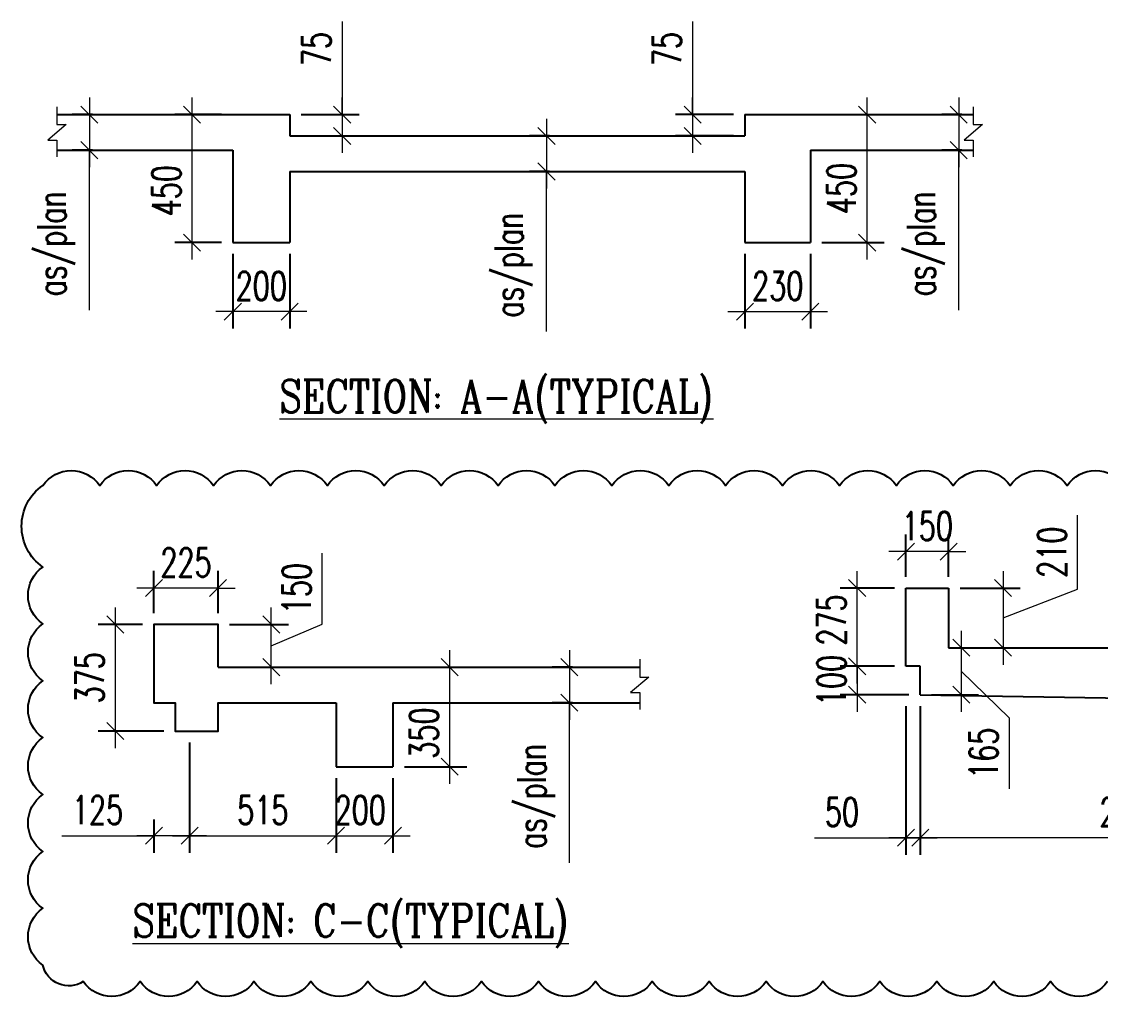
# Model space of a CAD drawing. Header units: millimetres. Extents: x 1255966 to 1543012, y 318612 to 465611.
# Drawn here: x 1397794 to 1401586, y 318612 to 322040 of the extents above; entities that cross this region are included whole.
import ezdxf

# ---------------------------------------------------------------- set-up
doc = ezdxf.new("R2010")
doc.units = ezdxf.units.MM
doc.header["$LTSCALE"] = 500
doc.header["$MEASUREMENT"] = 0
doc.header["$PDMODE"] = 34
doc.layers.get('Defpoints').update_dxf_attribs({"lineweight": 0})
for name, color, linetype, lineweight in [('BEAM ELE', 2, 'Continuous', 15), ('dim-M', 1, 'Continuous', 15), ('TEXT2', 3, 'Continuous', 15)]:
    doc.layers.add(name, color=color, linetype=linetype, lineweight=lineweight)
doc.layers.add('CLOUD', color=95, linetype='Continuous')
doc.layers.add('sec', color=31, linetype='Continuous')
doc.styles.add('2MM', font='romans.shx', dxfattribs={"width": 0.7})
doc.styles.add('BHTESHT$0$HSCC2', font='romanc.shx')
doc.dimstyles.new('RAJESH', dxfattribs={"dimtxt": 200, "dimasz": 180, "dimexe": 100, "dimexo": 250, "dimgap": 50, "dimtad": 2, "dimdec": 0, "dimrnd": 5, "dimzin": 1, "dimdsep": 46, "dimtxsty": '2MM', "dimblk": 'OBLIQUE', "dimcen": 0, "dimdle": 100, "dimclrd": 1, "dimclre": 1, "dimclrt": 3, "dimadec": 0, "dimazin": 0, "dimtfac": 1, "dimtdec": 0, "dimtix": 1, "dimtmove": 2, "dimatfit": 3, "dimfxl": 1, "dimtolj": 1, "dimlwd": -1, "dimarcsym": 0})

# ---------------------------------------------------------------- blocks, each defined once
blk = doc.blocks.new('_Oblique')
at = {"color": 0, "linetype": 'ByBlock', "lineweight": -2}
blk.add_line((-0.5, -0.5), (0.5, 0.5), dxfattribs=at)
blk = doc.blocks.new('*D109')
at = {"layer": 'Defpoints', "color": 0, "ltscale": 100, "transparency": 16777216}
for p in [(1398392.8, 321712.4), (1398536.2, 321712.4), (1398536.2, 321262.4)]:
    blk.add_point(p, dxfattribs=at)
at = {"layer": 'dim-M', "color": 1, "ltscale": 100, "transparency": 16777216}
blk.add_line((1398392.8, 321202.4), (1398392.8, 321772.4), dxfattribs=at)
at = {"layer": 'dim-M', "color": 1, "lineweight": -2, "ltscale": 100, "transparency": 16777216}
for p, q in [((1398496.2, 321712.4), (1398332.8, 321712.4)), ((1398496.2, 321262.4), (1398332.8, 321262.4))]:
    blk.add_line(p, q, dxfattribs=at)
at = {"layer": 'dim-M', "color": 1, "ltscale": 100, "transparency": 16777216, "xscale": 60, "yscale": 60, "zscale": 60}
for p, rotation in [((1398392.8, 321712.4), 90), ((1398392.8, 321262.4), 270)]:
    blk.add_blockref('_Oblique', p, dxfattribs=dict(at, rotation=rotation))
at = {"layer": 'dim-M', "color": 3, "ltscale": 100, "transparency": 16777216, "insert": (1398302.8, 321444.8), "char_height": 100, "attachment_point": 5, "rotation": 90, "style": '2MM'}
blk.add_mtext('\\A1;450', dxfattribs=at)
blk = doc.blocks.new('*D110')
at = {"layer": 'Defpoints', "color": 0, "ltscale": 100, "transparency": 16777216}
for p in [(1398536.2, 321262.4), (1398736.2, 321262.4), (1398536.2, 321019.7)]:
    blk.add_point(p, dxfattribs=at)
at = {"layer": 'dim-M', "color": 1, "lineweight": -2, "ltscale": 100, "transparency": 16777216}
for p, q in [((1398536.2, 321222.4), (1398536.2, 320959.7)), ((1398736.2, 321222.4), (1398736.2, 320959.7))]:
    blk.add_line(p, q, dxfattribs=at)
at = {"layer": 'dim-M', "color": 1, "ltscale": 100, "transparency": 16777216}
blk.add_line((1398796.2, 321019.7), (1398476.2, 321019.7), dxfattribs=at)
at = {"layer": 'dim-M', "color": 1, "ltscale": 100, "transparency": 16777216, "xscale": 60, "yscale": 60, "zscale": 60, "rotation": 180}
blk.add_blockref('_Oblique', (1398536.2, 321019.7), dxfattribs=at)
at = {"layer": 'dim-M', "color": 1, "ltscale": 100, "transparency": 16777216, "xscale": 60, "yscale": 60, "zscale": 60}
blk.add_blockref('_Oblique', (1398736.2, 321019.7), dxfattribs=at)
at = {"layer": 'dim-M', "color": 3, "ltscale": 100, "transparency": 16777216, "insert": (1398636.2, 321109.7), "char_height": 100, "attachment_point": 5, "style": '2MM'}
blk.add_mtext('\\A1;200', dxfattribs=at)
blk = doc.blocks.new('*D111')
at = {"layer": 'Defpoints', "color": 0, "ltscale": 100, "transparency": 16777216}
for p in [(1400566.2, 321712.4), (1400765.6, 321712.4), (1400566.2, 321262.4)]:
    blk.add_point(p, dxfattribs=at)
at = {"layer": 'dim-M', "color": 1, "ltscale": 100, "transparency": 16777216}
blk.add_line((1400765.6, 321202.4), (1400765.6, 321772.4), dxfattribs=at)
at = {"layer": 'dim-M', "color": 1, "lineweight": -2, "ltscale": 100, "transparency": 16777216}
for p, q in [((1400606.2, 321712.4), (1400825.6, 321712.4)), ((1400606.2, 321262.4), (1400825.6, 321262.4))]:
    blk.add_line(p, q, dxfattribs=at)
at = {"layer": 'dim-M', "color": 1, "ltscale": 100, "transparency": 16777216, "xscale": 60, "yscale": 60, "zscale": 60}
for p, rotation in [((1400765.6, 321712.4), 90), ((1400765.6, 321262.4), 270)]:
    blk.add_blockref('_Oblique', p, dxfattribs=dict(at, rotation=rotation))
at = {"layer": 'dim-M', "color": 3, "ltscale": 100, "transparency": 16777216, "insert": (1400675.6, 321452.6), "char_height": 100, "attachment_point": 5, "rotation": 90, "style": '2MM'}
blk.add_mtext('\\A1;450', dxfattribs=at)
blk = doc.blocks.new('*D112')
at = {"layer": 'Defpoints', "color": 0, "ltscale": 100, "transparency": 16777216}
for p in [(1400336.2, 321262.4), (1400566.2, 321262.4), (1400566.2, 321019.7)]:
    blk.add_point(p, dxfattribs=at)
at = {"layer": 'dim-M', "color": 1, "lineweight": -2, "ltscale": 100, "transparency": 16777216}
for p, q in [((1400336.2, 321222.4), (1400336.2, 320959.7)), ((1400566.2, 321222.4), (1400566.2, 320959.7))]:
    blk.add_line(p, q, dxfattribs=at)
at = {"layer": 'dim-M', "color": 1, "ltscale": 100, "transparency": 16777216}
blk.add_line((1400276.2, 321019.7), (1400626.2, 321019.7), dxfattribs=at)
at = {"layer": 'dim-M', "color": 1, "ltscale": 100, "transparency": 16777216, "xscale": 60, "yscale": 60, "zscale": 60, "rotation": 180}
blk.add_blockref('_Oblique', (1400336.2, 321019.7), dxfattribs=at)
at = {"layer": 'dim-M', "color": 1, "ltscale": 100, "transparency": 16777216, "xscale": 60, "yscale": 60, "zscale": 60}
blk.add_blockref('_Oblique', (1400566.2, 321019.7), dxfattribs=at)
at = {"layer": 'dim-M', "color": 3, "ltscale": 100, "transparency": 16777216, "insert": (1400451.2, 321109.7), "char_height": 100, "attachment_point": 5, "style": '2MM'}
blk.add_mtext('\\A1;230', dxfattribs=at)
blk = doc.blocks.new('*D113')
at = {"layer": 'Defpoints', "color": 0, "ltscale": 100, "transparency": 16777216}
for p in [(1399689.3, 321637.4), (1399638.5, 321512.4), (1399689.3, 321512.4)]:
    blk.add_point(p, dxfattribs=at)
at = {"layer": 'dim-M', "color": 1, "ltscale": 100, "transparency": 16777216}
for p, q in [((1399638.5, 321697.4), (1399638.5, 321452.4)), ((1399638.5, 320949.7), (1399638.5, 321512.4))]:
    blk.add_line(p, q, dxfattribs=at)
at = {"layer": 'dim-M', "color": 1, "lineweight": -2, "ltscale": 100, "transparency": 16777216}
for p, q in [((1399649.3, 321637.4), (1399578.5, 321637.4)), ((1399649.3, 321512.4), (1399578.5, 321512.4))]:
    blk.add_line(p, q, dxfattribs=at)
at = {"layer": 'dim-M', "color": 1, "ltscale": 100, "transparency": 16777216, "xscale": 60, "yscale": 60, "zscale": 60}
for p, rotation in [((1399638.5, 321637.4), 90), ((1399638.5, 321512.4), 270)]:
    blk.add_blockref('_Oblique', p, dxfattribs=dict(at, rotation=rotation))
at = {"layer": 'dim-M', "color": 3, "ltscale": 100, "transparency": 16777216, "insert": (1399522.3, 321183), "char_height": 100, "attachment_point": 5, "rotation": 90, "style": '2MM'}
blk.add_mtext('\\A1;as/plan', dxfattribs=at)
blk = doc.blocks.new('*D114')
at = {"layer": 'Defpoints', "color": 0, "ltscale": 100, "transparency": 16777216}
for p in [(1398082.6, 321712.4), (1398031.8, 321587.4), (1398082.6, 321587.4)]:
    blk.add_point(p, dxfattribs=at)
at = {"layer": 'dim-M', "color": 1, "ltscale": 100, "transparency": 16777216}
for p, q in [((1398031.8, 321772.4), (1398031.8, 321527.4)), ((1398031.8, 321024.7), (1398031.8, 321587.4))]:
    blk.add_line(p, q, dxfattribs=at)
at = {"layer": 'dim-M', "color": 1, "lineweight": -2, "ltscale": 100, "transparency": 16777216}
for p, q in [((1398042.6, 321712.4), (1397971.8, 321712.4)), ((1398042.6, 321587.4), (1397971.8, 321587.4))]:
    blk.add_line(p, q, dxfattribs=at)
at = {"layer": 'dim-M', "color": 1, "ltscale": 100, "transparency": 16777216, "xscale": 60, "yscale": 60, "zscale": 60}
for p, rotation in [((1398031.8, 321712.4), 90), ((1398031.8, 321587.4), 270)]:
    blk.add_blockref('_Oblique', p, dxfattribs=dict(at, rotation=rotation))
at = {"layer": 'dim-M', "color": 3, "ltscale": 100, "transparency": 16777216, "insert": (1397915.6, 321258), "char_height": 100, "attachment_point": 5, "rotation": 90, "style": '2MM'}
blk.add_mtext('\\A1;as/plan', dxfattribs=at)
blk = doc.blocks.new('*D115')
at = {"layer": 'Defpoints', "color": 0, "ltscale": 100, "transparency": 16777216}
for p in [(1401138.5, 321712.4), (1401087.7, 321587.4), (1401138.5, 321587.4)]:
    blk.add_point(p, dxfattribs=at)
at = {"layer": 'dim-M', "color": 1, "ltscale": 100, "transparency": 16777216}
for p, q in [((1401087.7, 321772.4), (1401087.7, 321527.4)), ((1401087.7, 321024.7), (1401087.7, 321587.4))]:
    blk.add_line(p, q, dxfattribs=at)
at = {"layer": 'dim-M', "color": 1, "lineweight": -2, "ltscale": 100, "transparency": 16777216}
for p, q in [((1401098.5, 321712.4), (1401027.7, 321712.4)), ((1401098.5, 321587.4), (1401027.7, 321587.4))]:
    blk.add_line(p, q, dxfattribs=at)
at = {"layer": 'dim-M', "color": 1, "ltscale": 100, "transparency": 16777216, "xscale": 60, "yscale": 60, "zscale": 60}
for p, rotation in [((1401087.7, 321712.4), 90), ((1401087.7, 321587.4), 270)]:
    blk.add_blockref('_Oblique', p, dxfattribs=dict(at, rotation=rotation))
at = {"layer": 'dim-M', "color": 3, "ltscale": 100, "transparency": 16777216, "insert": (1400971.5, 321258), "char_height": 100, "attachment_point": 5, "rotation": 90, "style": '2MM'}
blk.add_mtext('\\A1;as/plan', dxfattribs=at)
blk = doc.blocks.new('*D116')
at = {"layer": 'Defpoints', "color": 0, "ltscale": 100, "transparency": 16777216}
for p in [(1400336.2, 321712.4), (1400152, 321637.4), (1400336.2, 321637.4)]:
    blk.add_point(p, dxfattribs=at)
at = {"layer": 'dim-M', "color": 1, "ltscale": 100, "transparency": 16777216}
for p, q in [((1400152, 322039.5), (1400152, 321712.4)), ((1400152, 321712.4), (1400152, 321772.4)), ((1400152, 321712.4), (1400152, 321637.4)), ((1400152, 321712.4), (1400152, 321637.4)), ((1400152, 321637.4), (1400152, 321577.4))]:
    blk.add_line(p, q, dxfattribs=at)
at = {"layer": 'dim-M', "color": 1, "lineweight": -2, "ltscale": 100, "transparency": 16777216}
for p, q in [((1400296.2, 321712.4), (1400092, 321712.4)), ((1400296.2, 321637.4), (1400092, 321637.4))]:
    blk.add_line(p, q, dxfattribs=at)
at = {"layer": 'dim-M', "color": 1, "ltscale": 100, "transparency": 16777216, "xscale": 60, "yscale": 60, "zscale": 60}
for p, rotation in [((1400152, 321712.4), 270), ((1400152, 321637.4), 90)]:
    blk.add_blockref('_Oblique', p, dxfattribs=dict(at, rotation=rotation))
at = {"layer": 'dim-M', "color": 3, "ltscale": 100, "transparency": 16777216, "insert": (1400062, 321942.9), "char_height": 100, "attachment_point": 5, "rotation": 90, "style": '2MM'}
blk.add_mtext('\\A1;75', dxfattribs=at)
blk = doc.blocks.new('*D117')
at = {"layer": 'Defpoints', "color": 0, "ltscale": 100, "transparency": 16777216}
for p in [(1398736.2, 321712.4), (1398736.2, 321637.4), (1398920.3, 321637.4)]:
    blk.add_point(p, dxfattribs=at)
at = {"layer": 'dim-M', "color": 1, "ltscale": 100, "transparency": 16777216}
for p, q in [((1398920.3, 322039.5), (1398920.3, 321712.4)), ((1398920.3, 321712.4), (1398920.3, 321772.4)), ((1398920.3, 321712.4), (1398920.3, 321637.4)), ((1398920.3, 321712.4), (1398920.3, 321637.4)), ((1398920.3, 321637.4), (1398920.3, 321577.4))]:
    blk.add_line(p, q, dxfattribs=at)
at = {"layer": 'dim-M', "color": 1, "lineweight": -2, "ltscale": 100, "transparency": 16777216}
for p, q in [((1398776.2, 321712.4), (1398980.3, 321712.4)), ((1398776.2, 321637.4), (1398980.3, 321637.4))]:
    blk.add_line(p, q, dxfattribs=at)
at = {"layer": 'dim-M', "color": 1, "ltscale": 100, "transparency": 16777216, "xscale": 60, "yscale": 60, "zscale": 60}
for p, rotation in [((1398920.3, 321712.4), 270), ((1398920.3, 321637.4), 90)]:
    blk.add_blockref('_Oblique', p, dxfattribs=dict(at, rotation=rotation))
at = {"layer": 'dim-M', "color": 3, "ltscale": 100, "transparency": 16777216, "insert": (1398830.3, 321942.9), "char_height": 100, "attachment_point": 5, "rotation": 90, "style": '2MM'}
blk.add_mtext('\\A1;75', dxfattribs=at)
blk = doc.blocks.new('*D726')
at = {"layer": 'Defpoints', "color": 0, "ltscale": 100, "transparency": 16777216}
for p in [(1400952.1, 319672.5), (1402952.1, 319387.5), (1400952.1, 319169.8)]:
    blk.add_point(p, dxfattribs=at)
at = {"layer": 'dim-M', "color": 1, "lineweight": -2, "ltscale": 100, "transparency": 16777216}
for p, q in [((1400952.1, 319632.5), (1400952.1, 319109.8)), ((1402952.1, 319347.5), (1402952.1, 319109.8))]:
    blk.add_line(p, q, dxfattribs=at)
at = {"layer": 'dim-M', "color": 1, "ltscale": 100, "transparency": 16777216}
blk.add_line((1403012.1, 319169.8), (1400892.1, 319169.8), dxfattribs=at)
at = {"layer": 'dim-M', "color": 1, "ltscale": 100, "transparency": 16777216, "xscale": 60, "yscale": 60, "zscale": 60, "rotation": 180}
blk.add_blockref('_Oblique', (1400952.1, 319169.8), dxfattribs=at)
at = {"layer": 'dim-M', "color": 1, "ltscale": 100, "transparency": 16777216, "xscale": 60, "yscale": 60, "zscale": 60}
blk.add_blockref('_Oblique', (1402952.1, 319169.8), dxfattribs=at)
at = {"layer": 'dim-M', "color": 3, "ltscale": 100, "transparency": 16777216, "insert": (1401702.1, 319259.8), "char_height": 100, "attachment_point": 5, "style": '2MM'}
blk.add_mtext('\\A1;2000', dxfattribs=at)
blk = doc.blocks.new('*D727')
at = {"layer": 'Defpoints', "color": 0, "ltscale": 100, "transparency": 16777216}
for p in [(1401052.1, 319837.5), (1400952.1, 319672.5), (1401096.5, 319672.5)]:
    blk.add_point(p, dxfattribs=at)
at = {"layer": 'dim-M', "color": 1, "ltscale": 100, "transparency": 16777216}
for p, q in [((1401096.5, 319897.5), (1401096.5, 319612.5)), ((1401096.5, 319755), (1401265, 319591.5)), ((1401265, 319591.5), (1401265, 319341.5))]:
    blk.add_line(p, q, dxfattribs=at)
at = {"layer": 'dim-M', "color": 1, "lineweight": -2, "ltscale": 100, "transparency": 16777216}
for p, q in [((1401092.1, 319837.5), (1401156.5, 319837.5)), ((1400992.1, 319672.5), (1401156.5, 319672.5))]:
    blk.add_line(p, q, dxfattribs=at)
at = {"layer": 'dim-M', "color": 1, "ltscale": 100, "transparency": 16777216, "xscale": 60, "yscale": 60, "zscale": 60}
for p, rotation in [((1401096.5, 319837.5), 90), ((1401096.5, 319672.5), 270)]:
    blk.add_blockref('_Oblique', p, dxfattribs=dict(at, rotation=rotation))
at = {"layer": 'dim-M', "color": 3, "ltscale": 100, "transparency": 16777216, "insert": (1401175, 319466.5), "char_height": 100, "attachment_point": 5, "rotation": 90, "style": '2MM'}
blk.add_mtext('\\A1;165', dxfattribs=at)
blk = doc.blocks.new('*D746')
at = {"layer": 'Defpoints', "color": 0, "ltscale": 100, "transparency": 16777216}
for p in [(1400902.1, 320175.6), (1400902.1, 320047.5), (1401052.1, 320047.5)]:
    blk.add_point(p, dxfattribs=at)
at = {"layer": 'dim-M', "color": 1, "lineweight": -2, "ltscale": 100, "transparency": 16777216}
for p, q in [((1400902.1, 320087.5), (1400902.1, 320235.6)), ((1401052.1, 320087.5), (1401052.1, 320235.6))]:
    blk.add_line(p, q, dxfattribs=at)
at = {"layer": 'dim-M', "color": 1, "ltscale": 100, "transparency": 16777216}
for p, q in [((1400902.1, 320175.6), (1400842.1, 320175.6)), ((1401052.1, 320175.6), (1400902.1, 320175.6)), ((1401052.1, 320175.6), (1401112.1, 320175.6))]:
    blk.add_line(p, q, dxfattribs=at)
at = {"layer": 'dim-M', "color": 1, "ltscale": 100, "transparency": 16777216, "xscale": 60, "yscale": 60, "zscale": 60}
blk.add_blockref('_Oblique', (1400902.1, 320175.6), dxfattribs=at)
at = {"layer": 'dim-M', "color": 1, "ltscale": 100, "transparency": 16777216, "xscale": 60, "yscale": 60, "zscale": 60, "rotation": 180}
blk.add_blockref('_Oblique', (1401052.1, 320175.6), dxfattribs=at)
at = {"layer": 'dim-M', "color": 3, "ltscale": 100, "transparency": 16777216, "insert": (1400977.1, 320265.6), "char_height": 100, "attachment_point": 5, "style": '2MM'}
blk.add_mtext('\\A1;150', dxfattribs=at)
blk = doc.blocks.new('*D728')
at = {"layer": 'Defpoints', "color": 0, "ltscale": 100, "transparency": 16777216}
for p in [(1401052.1, 320047.5), (1401052.1, 319837.5), (1401243.1, 319837.5)]:
    blk.add_point(p, dxfattribs=at)
at = {"layer": 'dim-M', "color": 1, "ltscale": 100, "transparency": 16777216}
for p, q in [((1401505.3, 320043.7), (1401505.3, 320303.7)), ((1401243.1, 320107.5), (1401243.1, 319777.5)), ((1401243.1, 319942.5), (1401505.3, 320043.7))]:
    blk.add_line(p, q, dxfattribs=at)
at = {"layer": 'dim-M', "color": 1, "lineweight": -2, "ltscale": 100, "transparency": 16777216}
for p, q in [((1401092.1, 320047.5), (1401303.1, 320047.5)), ((1401092.1, 319837.5), (1401303.1, 319837.5))]:
    blk.add_line(p, q, dxfattribs=at)
at = {"layer": 'dim-M', "color": 1, "ltscale": 100, "transparency": 16777216, "xscale": 60, "yscale": 60, "zscale": 60}
for p, rotation in [((1401243.1, 320047.5), 90), ((1401243.1, 319837.5), 270)]:
    blk.add_blockref('_Oblique', p, dxfattribs=dict(at, rotation=rotation))
at = {"layer": 'dim-M', "color": 3, "ltscale": 100, "transparency": 16777216, "insert": (1401415.3, 320173.7), "char_height": 100, "attachment_point": 5, "rotation": 90, "style": '2MM'}
blk.add_mtext('\\A1;210', dxfattribs=at)
blk = doc.blocks.new('*D747')
at = {"layer": 'Defpoints', "color": 0, "ltscale": 100, "transparency": 16777216}
for p in [(1400902.1, 319772.5), (1400730.5, 319672.5), (1400952.1, 319672.5)]:
    blk.add_point(p, dxfattribs=at)
at = {"layer": 'dim-M', "color": 1, "ltscale": 100, "transparency": 16777216}
for p, q in [((1400730.5, 319772.5), (1400730.5, 319832.5)), ((1400730.5, 319772.5), (1400730.5, 319672.5)), ((1400730.5, 319672.5), (1400730.5, 319612.5))]:
    blk.add_line(p, q, dxfattribs=at)
at = {"layer": 'dim-M', "color": 1, "lineweight": -2, "ltscale": 100, "transparency": 16777216}
for p, q in [((1400862.1, 319772.5), (1400670.5, 319772.5)), ((1400912.1, 319672.5), (1400670.5, 319672.5))]:
    blk.add_line(p, q, dxfattribs=at)
at = {"layer": 'dim-M', "color": 1, "ltscale": 100, "transparency": 16777216, "xscale": 60, "yscale": 60, "zscale": 60}
for p, rotation in [((1400730.5, 319772.5), 270), ((1400730.5, 319672.5), 90)]:
    blk.add_blockref('_Oblique', p, dxfattribs=dict(at, rotation=rotation))
at = {"layer": 'dim-M', "color": 3, "ltscale": 100, "transparency": 16777216, "insert": (1400640.5, 319722.5), "char_height": 100, "attachment_point": 5, "rotation": 90, "style": '2MM'}
blk.add_mtext('\\A1;100', dxfattribs=at)
blk = doc.blocks.new('*D729')
at = {"layer": 'Defpoints', "color": 0, "ltscale": 100, "transparency": 16777216}
for p in [(1400902.1, 319672.5), (1400952.1, 319672.5), (1400952.1, 319169.8)]:
    blk.add_point(p, dxfattribs=at)
at = {"layer": 'dim-M', "color": 1, "lineweight": -2, "ltscale": 100, "transparency": 16777216}
for p, q in [((1400902.1, 319632.5), (1400902.1, 319109.8)), ((1400952.1, 319632.5), (1400952.1, 319109.8))]:
    blk.add_line(p, q, dxfattribs=at)
at = {"layer": 'dim-M', "color": 1, "ltscale": 100, "transparency": 16777216}
for p, q in [((1400580.6, 319169.8), (1400902.1, 319169.8)), ((1400902.1, 319169.8), (1400842.1, 319169.8)), ((1400902.1, 319169.8), (1400952.1, 319169.8)), ((1400902.1, 319169.8), (1400952.1, 319169.8)), ((1400952.1, 319169.8), (1401012.1, 319169.8))]:
    blk.add_line(p, q, dxfattribs=at)
at = {"layer": 'dim-M', "color": 1, "ltscale": 100, "transparency": 16777216, "xscale": 60, "yscale": 60, "zscale": 60}
blk.add_blockref('_Oblique', (1400902.1, 319169.8), dxfattribs=at)
at = {"layer": 'dim-M', "color": 1, "ltscale": 100, "transparency": 16777216, "xscale": 60, "yscale": 60, "zscale": 60, "rotation": 180}
blk.add_blockref('_Oblique', (1400952.1, 319169.8), dxfattribs=at)
at = {"layer": 'dim-M', "color": 3, "ltscale": 100, "transparency": 16777216, "insert": (1400677.2, 319259.8), "char_height": 100, "attachment_point": 5, "style": '2MM'}
blk.add_mtext('\\A1;50', dxfattribs=at)
blk = doc.blocks.new('*D748')
at = {"layer": 'Defpoints', "color": 0, "ltscale": 100, "transparency": 16777216}
for p in [(1400730.5, 320047.5), (1400902.1, 320047.5), (1400902.1, 319772.5)]:
    blk.add_point(p, dxfattribs=at)
at = {"layer": 'dim-M', "color": 1, "ltscale": 100, "transparency": 16777216}
blk.add_line((1400730.5, 319712.5), (1400730.5, 320107.5), dxfattribs=at)
at = {"layer": 'dim-M', "color": 1, "lineweight": -2, "ltscale": 100, "transparency": 16777216}
for p, q in [((1400862.1, 320047.5), (1400670.5, 320047.5)), ((1400862.1, 319772.5), (1400670.5, 319772.5))]:
    blk.add_line(p, q, dxfattribs=at)
at = {"layer": 'dim-M', "color": 1, "ltscale": 100, "transparency": 16777216, "xscale": 60, "yscale": 60, "zscale": 60}
for p, rotation in [((1400730.5, 320047.5), 90), ((1400730.5, 319772.5), 270)]:
    blk.add_blockref('_Oblique', p, dxfattribs=dict(at, rotation=rotation))
at = {"layer": 'dim-M', "color": 3, "ltscale": 100, "transparency": 16777216, "insert": (1400640.5, 319935.1), "char_height": 100, "attachment_point": 5, "rotation": 90, "style": '2MM'}
blk.add_mtext('\\A1;275', dxfattribs=at)
blk = doc.blocks.new('*D780')
at = {"layer": 'Defpoints', "color": 0, "ltscale": 100, "transparency": 16777216}
for p in [(1399099, 319769.5), (1399298.4, 319769.5), (1399099, 319419.5)]:
    blk.add_point(p, dxfattribs=at)
at = {"layer": 'dim-M', "color": 1, "ltscale": 100, "transparency": 16777216}
blk.add_line((1399298.4, 319359.5), (1399298.4, 319829.5), dxfattribs=at)
at = {"layer": 'dim-M', "color": 1, "lineweight": -2, "ltscale": 100, "transparency": 16777216}
for p, q in [((1399139, 319769.5), (1399358.4, 319769.5)), ((1399139, 319419.5), (1399358.4, 319419.5))]:
    blk.add_line(p, q, dxfattribs=at)
at = {"layer": 'dim-M', "color": 1, "ltscale": 100, "transparency": 16777216, "xscale": 60, "yscale": 60, "zscale": 60}
for p, rotation in [((1399298.4, 319769.5), 90), ((1399298.4, 319419.5), 270)]:
    blk.add_blockref('_Oblique', p, dxfattribs=dict(at, rotation=rotation))
at = {"layer": 'dim-M', "color": 3, "ltscale": 100, "transparency": 16777216, "insert": (1399208.4, 319537.6), "char_height": 100, "attachment_point": 5, "rotation": 90, "style": '2MM'}
blk.add_mtext('\\A1;350', dxfattribs=at)
blk = doc.blocks.new('*D781')
at = {"layer": 'Defpoints', "color": 0, "ltscale": 100, "transparency": 16777216}
for p in [(1398899, 319419.5), (1399099, 319419.5), (1399099, 319176.8)]:
    blk.add_point(p, dxfattribs=at)
at = {"layer": 'dim-M', "color": 1, "lineweight": -2, "ltscale": 100, "transparency": 16777216}
for p, q in [((1398899, 319379.5), (1398899, 319116.8)), ((1399099, 319379.5), (1399099, 319116.8))]:
    blk.add_line(p, q, dxfattribs=at)
at = {"layer": 'dim-M', "color": 1, "ltscale": 100, "transparency": 16777216}
blk.add_line((1398839, 319176.8), (1399159, 319176.8), dxfattribs=at)
at = {"layer": 'dim-M', "color": 1, "ltscale": 100, "transparency": 16777216, "xscale": 60, "yscale": 60, "zscale": 60, "rotation": 180}
blk.add_blockref('_Oblique', (1398899, 319176.8), dxfattribs=at)
at = {"layer": 'dim-M', "color": 1, "ltscale": 100, "transparency": 16777216, "xscale": 60, "yscale": 60, "zscale": 60}
blk.add_blockref('_Oblique', (1399099, 319176.8), dxfattribs=at)
at = {"layer": 'dim-M', "color": 3, "ltscale": 100, "transparency": 16777216, "insert": (1398984, 319266.8), "char_height": 100, "attachment_point": 5, "style": '2MM'}
blk.add_mtext('\\A1;200', dxfattribs=at)
blk = doc.blocks.new('*D771')
at = {"layer": 'Defpoints', "color": 0, "ltscale": 100, "transparency": 16777216}
for p in [(1399769.7, 319769.5), (1399718.9, 319644.5), (1399769.7, 319644.5)]:
    blk.add_point(p, dxfattribs=at)
at = {"layer": 'dim-M', "color": 1, "ltscale": 100, "transparency": 16777216}
for p, q in [((1399718.9, 319829.5), (1399718.9, 319584.5)), ((1399718.9, 319081.8), (1399718.9, 319644.5))]:
    blk.add_line(p, q, dxfattribs=at)
at = {"layer": 'dim-M', "color": 1, "lineweight": -2, "ltscale": 100, "transparency": 16777216}
for p, q in [((1399729.7, 319769.5), (1399658.9, 319769.5)), ((1399729.7, 319644.5), (1399658.9, 319644.5))]:
    blk.add_line(p, q, dxfattribs=at)
at = {"layer": 'dim-M', "color": 1, "ltscale": 100, "transparency": 16777216, "xscale": 60, "yscale": 60, "zscale": 60}
for p, rotation in [((1399718.9, 319769.5), 90), ((1399718.9, 319644.5), 270)]:
    blk.add_blockref('_Oblique', p, dxfattribs=dict(at, rotation=rotation))
at = {"layer": 'dim-M', "color": 3, "ltscale": 100, "transparency": 16777216, "insert": (1399602.7, 319315.1), "char_height": 100, "attachment_point": 5, "rotation": 90, "style": '2MM'}
blk.add_mtext('\\A1;as/plan', dxfattribs=at)
blk = doc.blocks.new('*D772')
at = {"layer": 'Defpoints', "color": 0, "ltscale": 100, "transparency": 16777216}
for p in [(1398384, 319544.5), (1398899, 319419.5), (1398899, 319176.8)]:
    blk.add_point(p, dxfattribs=at)
at = {"layer": 'dim-M', "color": 1, "lineweight": -2, "ltscale": 100, "transparency": 16777216}
for p, q in [((1398384, 319504.5), (1398384, 319116.8)), ((1398899, 319379.5), (1398899, 319116.8))]:
    blk.add_line(p, q, dxfattribs=at)
at = {"layer": 'dim-M', "color": 1, "ltscale": 100, "transparency": 16777216}
blk.add_line((1398324, 319176.8), (1398959, 319176.8), dxfattribs=at)
at = {"layer": 'dim-M', "color": 1, "ltscale": 100, "transparency": 16777216, "xscale": 60, "yscale": 60, "zscale": 60, "rotation": 180}
blk.add_blockref('_Oblique', (1398384, 319176.8), dxfattribs=at)
at = {"layer": 'dim-M', "color": 1, "ltscale": 100, "transparency": 16777216, "xscale": 60, "yscale": 60, "zscale": 60}
blk.add_blockref('_Oblique', (1398899, 319176.8), dxfattribs=at)
at = {"layer": 'dim-M', "color": 3, "ltscale": 100, "transparency": 16777216, "insert": (1398641.5, 319266.8), "char_height": 100, "attachment_point": 5, "style": '2MM'}
blk.add_mtext('\\A1;515', dxfattribs=at)
blk = doc.blocks.new('*D773')
at = {"layer": 'Defpoints', "color": 0, "ltscale": 100, "transparency": 16777216}
for p in [(1398259, 320047.6), (1398259, 319919.5), (1398484, 319919.5)]:
    blk.add_point(p, dxfattribs=at)
at = {"layer": 'dim-M', "color": 1, "lineweight": -2, "ltscale": 100, "transparency": 16777216}
for p, q in [((1398259, 319959.5), (1398259, 320107.6)), ((1398484, 319959.5), (1398484, 320107.6))]:
    blk.add_line(p, q, dxfattribs=at)
at = {"layer": 'dim-M', "color": 1, "ltscale": 100, "transparency": 16777216}
for p, q in [((1398259, 320047.6), (1398199, 320047.6)), ((1398484, 320047.6), (1398259, 320047.6)), ((1398484, 320047.6), (1398544, 320047.6))]:
    blk.add_line(p, q, dxfattribs=at)
at = {"layer": 'dim-M', "color": 1, "ltscale": 100, "transparency": 16777216, "xscale": 60, "yscale": 60, "zscale": 60}
blk.add_blockref('_Oblique', (1398259, 320047.6), dxfattribs=at)
at = {"layer": 'dim-M', "color": 1, "ltscale": 100, "transparency": 16777216, "xscale": 60, "yscale": 60, "zscale": 60, "rotation": 180}
blk.add_blockref('_Oblique', (1398484, 320047.6), dxfattribs=at)
at = {"layer": 'dim-M', "color": 3, "ltscale": 100, "transparency": 16777216, "insert": (1398371.5, 320137.6), "char_height": 100, "attachment_point": 5, "style": '2MM'}
blk.add_mtext('\\A1;225', dxfattribs=at)
blk = doc.blocks.new('*D774')
at = {"layer": 'Defpoints', "color": 0, "ltscale": 100, "transparency": 16777216}
for p in [(1398123.2, 319919.5), (1398259, 319919.5), (1398334, 319544.5)]:
    blk.add_point(p, dxfattribs=at)
at = {"layer": 'dim-M', "color": 1, "ltscale": 100, "transparency": 16777216}
blk.add_line((1398123.2, 319484.5), (1398123.2, 319979.5), dxfattribs=at)
at = {"layer": 'dim-M', "color": 1, "lineweight": -2, "ltscale": 100, "transparency": 16777216}
for p, q in [((1398219, 319919.5), (1398063.2, 319919.5)), ((1398294, 319544.5), (1398063.2, 319544.5))]:
    blk.add_line(p, q, dxfattribs=at)
at = {"layer": 'dim-M', "color": 1, "ltscale": 100, "transparency": 16777216, "xscale": 60, "yscale": 60, "zscale": 60}
for p, rotation in [((1398123.2, 319919.5), 90), ((1398123.2, 319544.5), 270)]:
    blk.add_blockref('_Oblique', p, dxfattribs=dict(at, rotation=rotation))
at = {"layer": 'dim-M', "color": 3, "ltscale": 100, "transparency": 16777216, "insert": (1398033.2, 319732), "char_height": 100, "attachment_point": 5, "rotation": 90, "style": '2MM'}
blk.add_mtext('\\A1;375', dxfattribs=at)
blk = doc.blocks.new('*D775')
at = {"layer": 'Defpoints', "color": 0, "ltscale": 100, "transparency": 16777216}
for p in [(1398259, 319274.3), (1398384, 319269.5), (1398259, 319176.8)]:
    blk.add_point(p, dxfattribs=at)
at = {"layer": 'dim-M', "color": 1, "lineweight": -2, "ltscale": 100, "transparency": 16777216}
for p, q in [((1398259, 319234.3), (1398259, 319116.8)), ((1398384, 319229.5), (1398384, 319116.8))]:
    blk.add_line(p, q, dxfattribs=at)
at = {"layer": 'dim-M', "color": 1, "ltscale": 100, "transparency": 16777216}
for p, q in [((1397935.6, 319176.8), (1398259, 319176.8)), ((1398444, 319176.8), (1398199, 319176.8))]:
    blk.add_line(p, q, dxfattribs=at)
at = {"layer": 'dim-M', "color": 1, "ltscale": 100, "transparency": 16777216, "xscale": 60, "yscale": 60, "zscale": 60, "rotation": 180}
blk.add_blockref('_Oblique', (1398259, 319176.8), dxfattribs=at)
at = {"layer": 'dim-M', "color": 1, "ltscale": 100, "transparency": 16777216, "xscale": 60, "yscale": 60, "zscale": 60}
blk.add_blockref('_Oblique', (1398384, 319176.8), dxfattribs=at)
at = {"layer": 'dim-M', "color": 3, "ltscale": 100, "transparency": 16777216, "insert": (1398060.6, 319266.8), "char_height": 100, "attachment_point": 5, "style": '2MM'}
blk.add_mtext('\\A1;125', dxfattribs=at)
blk = doc.blocks.new('*D776')
at = {"layer": 'Defpoints', "color": 0, "ltscale": 100, "transparency": 16777216}
for p in [(1398484, 319919.5), (1398671.3, 319919.5), (1398484, 319769.5)]:
    blk.add_point(p, dxfattribs=at)
at = {"layer": 'dim-M', "color": 1, "ltscale": 100, "transparency": 16777216}
for p, q in [((1398850.3, 319920.6), (1398850.3, 320170.6)), ((1398671.3, 319709.5), (1398671.3, 319979.5)), ((1398671.3, 319844.5), (1398850.3, 319920.6))]:
    blk.add_line(p, q, dxfattribs=at)
at = {"layer": 'dim-M', "color": 1, "lineweight": -2, "ltscale": 100, "transparency": 16777216}
for p, q in [((1398524, 319919.5), (1398731.3, 319919.5)), ((1398524, 319769.5), (1398731.3, 319769.5))]:
    blk.add_line(p, q, dxfattribs=at)
at = {"layer": 'dim-M', "color": 1, "ltscale": 100, "transparency": 16777216, "xscale": 60, "yscale": 60, "zscale": 60}
for p, rotation in [((1398671.3, 319919.5), 90), ((1398671.3, 319769.5), 270)]:
    blk.add_blockref('_Oblique', p, dxfattribs=dict(at, rotation=rotation))
at = {"layer": 'dim-M', "color": 3, "ltscale": 100, "transparency": 16777216, "insert": (1398760.3, 320045.6), "char_height": 100, "attachment_point": 5, "rotation": 90, "style": '2MM'}
blk.add_mtext('\\A1;150', dxfattribs=at)

msp = doc.modelspace()

# ---------------------------------------------------------------- linework, layer by layer
at = {"layer": 'BEAM ELE', "color": 1}
for points in [[(1397917.6, 321740), (1397917.6, 321677.2), (1397949.8, 321677.2), (1397885.5, 321622.8), (1397917.6, 321622.8), (1397917.6, 321563.5)], [(1401138.5, 321740), (1401138.5, 321677.2), (1401170.7, 321677.2), (1401106.3, 321622.8), (1401138.5, 321622.8), (1401138.5, 321563.5)], [(1399966.6, 319797.1), (1399966.6, 319734.3), (1399998.7, 319734.3), (1399934.4, 319679.9), (1399966.6, 319679.9), (1399966.6, 319620.6)]]:
    msp.add_lwpolyline(points, dxfattribs=at)
at = {"layer": 'CLOUD', "color": 1, "ltscale": 10}
msp.add_lwpolyline([(1401610.4, 318663.6, -0.520567), (1401410.4, 318663.6, -0.520567), (1401210.4, 318663.6, -0.520567), (1401010.4, 318663.6, -0.520567), (1400810.4, 318663.6, -0.520567), (1400610.4, 318663.6, -0.520567), (1400410.4, 318663.6, -0.520567), (1400210.4, 318663.6, -0.520567), (1400010.4, 318663.6, -0.520567), (1399810.4, 318663.6, -0.520567), (1399610.4, 318663.6, -0.520567), (1399410.4, 318663.6, -0.520567), (1399210.4, 318663.6, -0.520567), (1399010.4, 318663.6, -0.520567), (1398810.4, 318663.6, -0.520567), (1398610.4, 318663.6, -0.520567), (1398410.4, 318663.6, -0.520567), (1398210.4, 318663.6, -0.520567), (1398010.4, 318663.6, -0.520567), (1397868.3, 318721.5, -0.520567), (1397868.3, 318921.5, -0.520567), (1397868.3, 319121.5, -0.520567), (1397868.3, 319321.5, -0.520567), (1397868.3, 319521.5, -0.520567), (1397868.3, 319721.5, -0.520567), (1397868.3, 319921.5, -0.520567), (1397868.3, 320121.5, -0.520567), (1397868.3, 320408.4, -0.520567), (1398068.3, 320408.4, -0.520567), (1398268.3, 320408.4, -0.520567), (1398468.3, 320408.4, -0.520567), (1398668.3, 320408.4, -0.520567), (1398868.3, 320408.4, -0.520567), (1399068.3, 320408.4, -0.520567), (1399268.3, 320408.4, -0.520567), (1399468.3, 320408.4, -0.520567), (1399668.3, 320408.4, -0.520567), (1399868.3, 320408.4, -0.520567), (1400068.3, 320408.4, -0.520567), (1400268.3, 320408.4, -0.520567), (1400468.3, 320408.4, -0.520567), (1400668.3, 320408.4, -0.520567), (1400868.3, 320408.4, -0.520567), (1401068.3, 320408.4, -0.520567), (1401268.3, 320408.4, -0.520567), (1401468.3, 320408.4, -0.520567), (1401668.3, 320408.4, -0.520567)], format="xyb", dxfattribs=at)
at = {"layer": 'sec', "color": 3, "linetype": 'ByBlock'}
for p, q in [((1397917.6, 321712.4), (1398736.2, 321712.4)), ((1398736.2, 321712.4), (1398736.2, 321637.4)), ((1400336.2, 321712.4), (1400336.2, 321637.4)), ((1400336.2, 321712.4), (1401138.5, 321712.4)), ((1398736.2, 321637.4), (1400336.2, 321637.4)), ((1397917.6, 321587.4), (1398536.2, 321587.4)), ((1398536.2, 321587.4), (1398536.2, 321262.4)), ((1400566.2, 321587.4), (1400566.2, 321262.4)), ((1400566.2, 321587.4), (1401138.5, 321587.4)), ((1398736.2, 321512.4), (1400336.2, 321512.4)), ((1398736.2, 321512.4), (1398736.2, 321262.4)), ((1400336.2, 321512.4), (1400336.2, 321262.4)), ((1398536.2, 321262.4), (1398736.2, 321262.4)), ((1400336.2, 321262.4), (1400566.2, 321262.4)), ((1400902.1, 319772.5), (1400902.1, 320047.5)), ((1400902.1, 320047.5), (1401052.1, 320047.5)), ((1401052.1, 320047.5), (1401052.1, 319837.5)), ((1401052.1, 319837.5), (1402952.1, 319837.5)), ((1400952.1, 319772.5), (1400902.1, 319772.5)), ((1400952.1, 319672.5), (1400952.1, 319772.5)), ((1398484, 319769.5), (1399966.6, 319769.5)), ((1400952.1, 319672.5), (1402952.1, 319637.5)), ((1398899, 319644.5), (1398899, 319419.5)), ((1399099, 319644.5), (1399099, 319419.5)), ((1399099, 319644.5), (1399966.6, 319644.5)), ((1398899, 319419.5), (1399099, 319419.5))]:
    msp.add_line(p, q, dxfattribs=at)
msp.add_lwpolyline([(1398484, 319769.5), (1398484, 319919.5), (1398259, 319919.5), (1398259, 319644.5), (1398334, 319644.5), (1398334, 319544.5), (1398484, 319544.5), (1398484, 319644.5), (1398899, 319644.5)], dxfattribs=at)

# ---------------------------------------------------------------- texts
at = {"layer": 'TEXT2', "style": 'BHTESHT$0$HSCC2', "width": 0.8}
for s, p in [('%%USECTION: A-A(TYPICAL)', (1398699.6, 320665.1, -2007576.1)), ('%%USECTION: C-C(TYPICAL)', (1398183.5, 318820.8, -2007576.1))]:
    msp.add_text(s, height=115, dxfattribs=at).set_placement(p)

# ---------------------------------------------------------------- dimensions: what is measured, and where the dimension line sits
at = {"layer": 'dim-M', "ltscale": 100}
for base, p1, p2, picture, middle in [((1398920.3, 321637.4), (1398736.2, 321712.4), (1398736.2, 321637.4), '*D117', (1399008.2, 321942.9)), ((1400152, 321637.4), (1400336.2, 321712.4), (1400336.2, 321637.4), '*D116', (1400064.1, 321942.9)), ((1398392.8, 321712.4), (1398536.2, 321262.4), (1398536.2, 321712.4), '*D109', (1398392.8, 321444.8)), ((1400765.6, 321712.4), (1400566.2, 321262.4), (1400566.2, 321712.4), '*D111', (1400765.6, 321452.6)), ((1401243.1, 319837.5), (1401052.1, 320047.5), (1401052.1, 319837.5), '*D728', (1401505.3, 320083.7)), ((1398671.3, 319919.5), (1398484, 319769.5), (1398484, 319919.5), '*D776', (1398850.3, 319960.6)), ((1400730.5, 320047.5), (1400902.1, 319772.5), (1400902.1, 320047.5), '*D748', (1400730.5, 319935.1)), ((1398123.2, 319919.5), (1398334, 319544.5), (1398259, 319919.5), '*D774', (1398123.2, 319732)), ((1401096.5, 319672.5), (1401052.1, 319837.5), (1400952.1, 319672.5), '*D727', (1401265, 319551.5)), ((1399298.4, 319769.5), (1399099, 319419.5), (1399099, 319769.5), '*D780', (1399298.4, 319537.6))]:
    dim = msp.add_linear_dim(base=base, p1=p1, p2=p2, angle=90, dimstyle='RAJESH', override={"dimtxt": 100, "dimasz": 60, "dimexe": 60, "dimexo": 40, "dimgap": 40, "dimdle": 60, "dimtmove": 1}, dxfattribs=at)
    dim.commit()
    dim.dimension.update_dxf_attribs({"geometry": picture, "text_midpoint": middle, "dimtype": 160})
for base, p1, p2, picture, middle in [((1398031.8, 321587.4), (1398082.6, 321712.4), (1398082.6, 321587.4), '*D114', (1397941.8, 321258)), ((1401087.7, 321587.4), (1401138.5, 321712.4), (1401138.5, 321587.4), '*D115', (1400997.7, 321258)), ((1399638.5, 321512.4), (1399689.3, 321637.4), (1399689.3, 321512.4), '*D113', (1399548.5, 321183)), ((1399718.9, 319644.5), (1399769.7, 319769.5), (1399769.7, 319644.5), '*D771', (1399628.9, 319315.1))]:
    dim = msp.add_linear_dim(base=base, p1=p1, p2=p2, angle=90, text='as/plan', dimstyle='RAJESH', override={"dimtxt": 100, "dimasz": 60, "dimexe": 60, "dimexo": 40, "dimgap": 40, "dimdle": 60, "dimtmove": 1}, dxfattribs=at)
    dim.commit()
    dim.dimension.update_dxf_attribs({"geometry": picture, "text_midpoint": middle, "dimtype": 160})
for base, p1, p2, picture, middle in [((1398536.2, 321019.7), (1398736.2, 321262.4), (1398536.2, 321262.4), '*D110', (1398636.2, 321019.7)), ((1400566.2, 321019.7), (1400336.2, 321262.4), (1400566.2, 321262.4), '*D112', (1400451.2, 321019.7)), ((1400952.1, 319169.8), (1400902.1, 319672.5), (1400952.1, 319672.5), '*D729', (1400677.2, 319079.8)), ((1400952.1, 319169.8), (1402952.1, 319387.5), (1400952.1, 319672.5), '*D726', (1401702.1, 319169.8)), ((1398899, 319176.8), (1398384, 319544.5), (1398899, 319419.5), '*D772', (1398641.5, 319176.8)), ((1399099, 319176.8), (1398899, 319419.5), (1399099, 319419.5), '*D781', (1398984, 319176.8)), ((1398259, 319176.8), (1398384, 319269.5), (1398259, 319274.3), '*D775', (1398060.6, 319030.2))]:
    dim = msp.add_linear_dim(base=base, p1=p1, p2=p2, dimstyle='RAJESH', override={"dimtxt": 100, "dimasz": 60, "dimexe": 60, "dimexo": 40, "dimgap": 40, "dimdle": 60, "dimtmove": 1}, dxfattribs=at)
    dim.commit()
    dim.dimension.update_dxf_attribs({"geometry": picture, "text_midpoint": middle, "dimtype": 160})
for base, p1, p2, picture, middle in [((1400902.1, 320175.6), (1401052.1, 320047.5), (1400902.1, 320047.5), '*D746', (1400977.1, 320265.6)), ((1398259, 320047.6), (1398484, 319919.5), (1398259, 319919.5), '*D773', (1398371.5, 320137.6))]:
    dim = msp.add_linear_dim(base=base, p1=p1, p2=p2, dimstyle='RAJESH', override={"dimtxt": 100, "dimasz": 60, "dimexe": 60, "dimexo": 40, "dimgap": 40, "dimdle": 60, "dimtmove": 1}, dxfattribs=at)
    dim.commit()
    dim.dimension.update_dxf_attribs({"geometry": picture, "text_midpoint": middle})
dim = msp.add_linear_dim(base=(1400730.5, 319672.5), p1=(1400902.1, 319772.5), p2=(1400952.1, 319672.5), angle=90, dimstyle='RAJESH', override={"dimtxt": 100, "dimasz": 60, "dimexe": 60, "dimexo": 40, "dimgap": 40, "dimdle": 60, "dimtmove": 1}, dxfattribs=at)
dim.commit()
dim.dimension.update_dxf_attribs({"geometry": '*D747', "text_midpoint": (1400640.5, 319722.5)})

doc.saveas('drawing.dxf')
